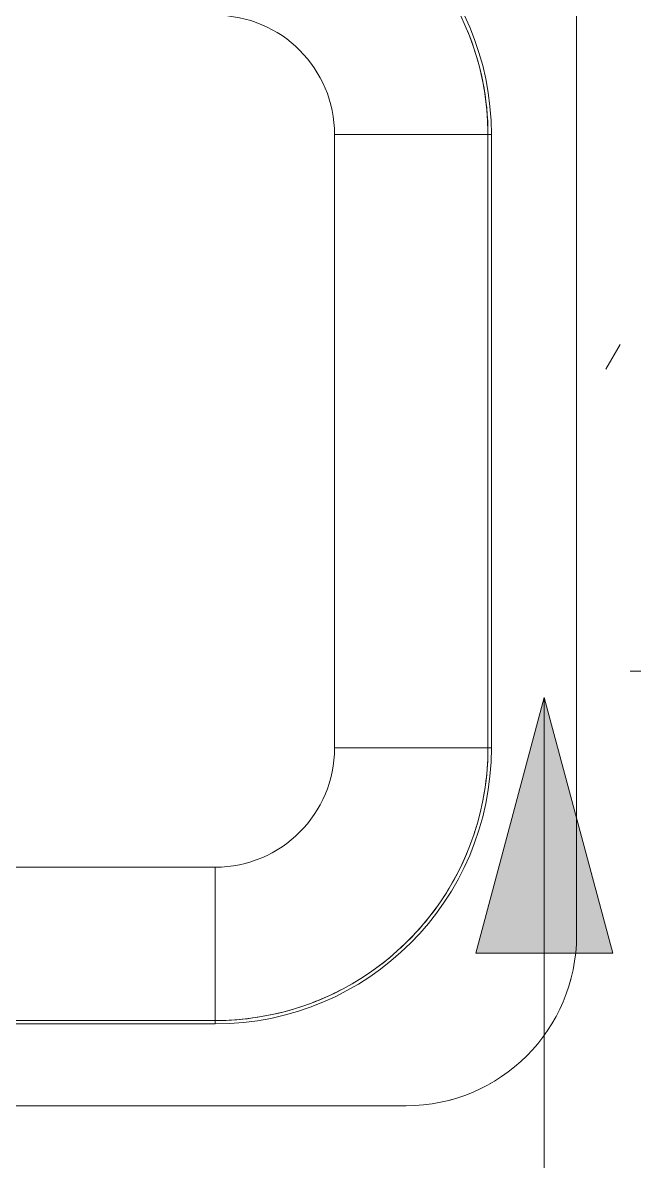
# Model space of a CAD drawing. Header units: millimetres. Extents: x 13463 to 25661, y -8446 to 5210.
# Drawn here: x 21811.4 to 21990.8, y -7805.9 to -7471.8 of the extents above; entities that cross this region are included whole.
import ezdxf

# ---------------------------------------------------------------- set-up
doc = ezdxf.new("R2010")
doc.units = ezdxf.units.MM
for name, color, linetype, lineweight in [('A-GENM', 13, 'Continuous', 9), ('G-ANNO-TEXT', 231, 'Continuous', 9), ('G-IMPT', 8, 'Continuous', 9)]:
    doc.layers.add(name, color=color, linetype=linetype, lineweight=lineweight)

# ---------------------------------------------------------------- blocks, each defined once
blk = doc.blocks.new('CRT_MGN_COZ_Fogão a lenha completo - CRT_MGN_COZ_Fogão a lenha completo-5005769-VISTA SUPERIOR BANCADA CHURRASQUEIRA')
at = {"layer": 'A-GENM'}
h = blk.add_hatch(dxfattribs=at)
h.set_pattern_fill('FP_79', color=256, style=0, pattern_type=2)
h.set_pattern_definition([(0, (14775.85, -10862.62), (203.2, 50.8), [8.382, -144.018, 8.382, -144.018, -812.8]), (0, (14775.85, -10862.62), (203.2, 50.8), [-304.8, 8.382, -296.418, 8.382, -144.018, -355.6]), (0, (14775.85, -10862.62), (203.2, 50.8), [-762, 8.382, -93.218, 8.382, -245.618]), (120, (14852.05, -10837.22), (-145.5941, 150.57636), [8.382, -144.018, 8.382, -144.018, -812.8]), (120, (14852.05, -10837.22), (-145.5941, 150.57636), [-304.8, 8.382, -296.418, 8.382, -144.018, -355.6]), (120, (14852.05, -10837.22), (-145.5941, 150.57636), [-762, 8.382, -93.218, 8.382, -245.618]), (240, (14877.45, -10735.62), (-57.6059, -201.37636), [8.382, -144.018, 8.382, -144.018, -812.8]), (240, (14877.45, -10735.62), (-57.6059, -201.37636), [-304.8, 8.382, -296.418, 8.382, -144.018, -355.6]), (240, (14877.45, -10735.62), (-57.6059, -201.37636), [-762, 8.382, -93.218, 8.382, -245.618])])
h.paths.add_polyline_path([(16479.65, -7944.62), (16479.65, -7254.62), (13889.65, -7254.62), (13889.65, -7944.62), (16294.59, -7944.62)])
h.paths.add_polyline_path([(15574.34, -7789.62), (14787.82, -7789.38), (14779.78, -7787.92), (14778.21, -7787.47), (14773.59, -7785.81), (14767.35, -7782.64), (14764.95, -7781.19), (14761.01, -7778.27), (14757.37, -7774.98), (14754.08, -7771.34), (14749.42, -7764.62), (14748.63, -7763.19), (14746.53, -7758.75), (14744.37, -7752.1), (14743.69, -7749.37), (14742.97, -7744.52), (14742.73, -7739.62), (14742.97, -7444.72), (14744.43, -7436.68), (14744.88, -7435.11), (14746.8, -7429.91), (14749.71, -7424.25), (14751.15, -7421.84), (14754.08, -7417.9), (14757.37, -7414.26), (14761.01, -7410.97), (14767.73, -7406.32), (14769.16, -7405.52), (14773.59, -7403.43), (14780.25, -7401.26), (14782.97, -7400.58), (14787.82, -7399.86), (14792.73, -7399.62), (15175.67, -7399.62), (15175.69, -7367.22), (15137.65, -7367.12), (15137.65, -7322.12), (15189.03, -7322.21), (15189.65, -7322.12), (15197.39, -7323.62), (15203.38, -7326.92), (15208.26, -7332.19), (15211.12, -7338.13), (15212.15, -7344.62), (15210.8, -7352.06), (15207.45, -7358.25), (15203.61, -7362.32), (15203.67, -7399.62), (15587.63, -7399.86), (15595.67, -7401.32), (15597.24, -7401.77), (15601.86, -7403.43), (15608.1, -7406.6), (15610.5, -7408.05), (15614.45, -7410.97), (15618.08, -7414.26), (15621.38, -7417.9), (15626.03, -7424.62), (15626.82, -7426.05), (15628.92, -7430.49), (15631.25, -7437.81), (15631.77, -7439.87), (15632.49, -7444.72), (15632.73, -7449.62), (15632.49, -7744.52), (15631.02, -7752.56), (15630.57, -7754.13), (15628.92, -7758.75), (15625.74, -7764.99), (15624.3, -7767.4), (15621.38, -7771.34), (15618.08, -7774.98), (15614.45, -7778.27), (15607.73, -7782.92), (15606.3, -7783.72), (15601.86, -7785.81), (15594.4, -7788.18), (15592.48, -7788.66), (15587.63, -7789.38), (15582.73, -7789.62)])
h.paths.add_polyline_path([(15137.38, -7342.89), (15137.56, -7342.96), (15137.39, -7342.96)])
h.paths.add_polyline_path([(15137.38, -7346.35), (15137.52, -7347.46), (15137.4, -7346.53)])
h.paths.add_polyline_path([(15110.85, -7367.12), (15110.85, -7322.12), (15135.8, -7322.12), (15136.35, -7323.22), (15136.35, -7324.32), (15137.1, -7324.17), (15137.38, -7326.93), (15137.42, -7330.14), (15137.19, -7330.93), (15137.44, -7333.57), (15137.53, -7334.92), (15137.25, -7334.92), (15137.19, -7335.41), (15137.48, -7353.77), (15137.53, -7354.32), (15137.39, -7355.85), (15137.1, -7365.07), (15136.35, -7365.07), (15136.35, -7366.35), (15135.8, -7367.12), (15115.32, -7367.12)])
h.paths.add_polyline_path([(15181.69, -7323.52), (15182.55, -7323.3), (15183.16, -7323.15), (15181.97, -7323.38)])
for start, end in [(344.5807, 345.5383), (329.4617, 330.4193), (299.5807, 300.5383), (284.4617, 285.4193)]:
    blk.add_arc((15582.73, -7739.62), 50, start, end, dxfattribs=at)
at = {"layer": 'G-IMPT'}
for p, q in [((15632.73, -7449.62), (15632.73, -7739.62)), ((15606.73, -7504.62), (15606.68, -7502.39)), ((15561.73, -7504.62), (15561.73, -7684.62)), ((15561.73, -7504.62), (15606.73, -7504.62)), ((15606.73, -7504.62), (15606.73, -7684.62)), ((15606.73, -7684.62), (15606.73, -7504.62)), ((15606.73, -7504.62), (15607.73, -7504.62)), ((15607.73, -7504.62), (15607.73, -7684.62)), ((15561.73, -7684.62), (15606.73, -7684.62)), ((15606.73, -7684.62), (15607.73, -7684.62)), ((15604.5, -7703.3), (15604.61, -7702.83)), ((15602.63, -7709.84), (15602.79, -7709.34)), ((15600.62, -7715.23), (15600.8, -7714.8)), ((15526.73, -7719.62), (15286.73, -7719.62)), ((15526.73, -7719.62), (15526.73, -7764.62)), ((15591.43, -7731.64), (15591.68, -7731.3)), ((15573.22, -7749.7), (15573.75, -7749.33)), ((15526.73, -7764.62), (15286.73, -7764.62)), ((15286.73, -7764.62), (15526.73, -7764.62)), ((15526.73, -7765.62), (15286.73, -7765.62)), ((15526.73, -7764.62), (15528.96, -7764.58)), ((15526.73, -7764.62), (15526.73, -7765.62)), ((15582.73, -7789.62), (14792.73, -7789.62))]:
    blk.add_line(p, q, dxfattribs=at)
at = {"layer": 'G-IMPT', "flags": 128}
for points in [[(15598.73, -7469.77), (15600.07, -7472.67), (15601.29, -7475.63), (15602.39, -7478.64), (15603.37, -7481.68), (15604.22, -7484.77), (15604.95, -7487.88), (15605.56, -7491.02), (15606.04, -7494.19), (15606.4, -7497.37), (15606.62, -7500.56), (15606.72, -7503.76), (15606.73, -7504.62)], [(15606.73, -7684.62), (15606.66, -7687.82), (15606.47, -7691.01), (15606.15, -7694.2), (15605.7, -7697.37), (15605.13, -7700.51), (15604.43, -7703.64), (15603.61, -7706.73), (15602.66, -7709.79), (15601.6, -7712.8), (15600.41, -7715.77), (15599.11, -7718.7), (15597.69, -7721.56), (15596.15, -7724.37), (15594.51, -7727.11), (15592.75, -7729.79), (15590.89, -7732.4), (15588.93, -7734.92), (15586.87, -7737.37), (15584.71, -7739.73), (15582.46, -7742.01), (15580.12, -7744.19), (15577.7, -7746.28), (15575.19, -7748.27), (15572.61, -7750.16), (15569.95, -7751.94), (15567.22, -7753.61), (15564.43, -7755.18), (15561.58, -7756.63), (15558.67, -7757.96), (15555.71, -7759.18), (15552.71, -7760.28), (15549.66, -7761.26), (15546.58, -7762.12), (15543.46, -7762.85), (15540.32, -7763.46), (15537.16, -7763.94), (15533.98, -7764.29), (15530.79, -7764.52), (15527.59, -7764.62), (15526.73, -7764.62)], [(15606.68, -7686.85), (15606.72, -7685.48), (15606.73, -7684.62)]]:
    blk.add_lwpolyline(points, dxfattribs=at)
at = {"layer": 'G-IMPT'}
for centre, radius, start, end in [((15526.73, -7504.62), 81, 360, 90), ((15526.73, -7504.62), 35, 360, 90), ((15526.73, -7504.62), 80, 360, 22.5), ((15526.73, -7504.62), 80, 360, 1.5985), ((15526.73, -7684.62), 81, 270, 360), ((15526.73, -7684.62), 35, 270, 360), ((15526.73, -7684.62), 80, 348.75, 360), ((15526.73, -7684.62), 80, 358.4015, 360), ((15526.73, -7684.62), 80, 342, 346.5), ((15526.73, -7684.62), 80, 326.25, 337.5), ((15526.73, -7684.62), 80, 312.75, 324), ((15582.73, -7739.62), 50, 270, 0), ((15526.73, -7684.62), 80, 306, 310.5), ((15526.73, -7684.62), 80, 290.25, 301.5), ((15526.73, -7684.62), 80, 270, 288), ((15526.73, -7684.62), 80, 270, 271.5985)]:
    blk.add_arc(centre, radius, start, end, dxfattribs=at)

msp = doc.modelspace()

# ---------------------------------------------------------------- hatches: boundary and pattern name
at = {"layer": 'G-ANNO-TEXT'}
msp.add_hatch(color=7, dxfattribs=at).paths.add_polyline_path([(21964.419, -7669.805), (21944.323, -7744.805), (21984.515, -7744.805)])

# ---------------------------------------------------------------- linework, layer by layer
at = {"layer": 'G-ANNO-TEXT', "color": 7}
for p, q in [((21964.419, -7669.805), (21944.323, -7744.805)), ((21984.515, -7744.805), (21964.419, -7669.805)), ((21964.419, -7669.805), (21964.419, -8071.873)), ((21944.323, -7744.805), (21984.515, -7744.805))]:
    msp.add_line(p, q, dxfattribs=at)

# ---------------------------------------------------------------- block references
at = {"layer": 'A-GENM'}
msp.add_blockref('CRT_MGN_COZ_Fogão a lenha completo - CRT_MGN_COZ_Fogão a lenha completo-5005769-VISTA SUPERIOR BANCADA CHURRASQUEIRA', (6341.195, 0), dxfattribs=at)

doc.saveas('drawing.dxf')
